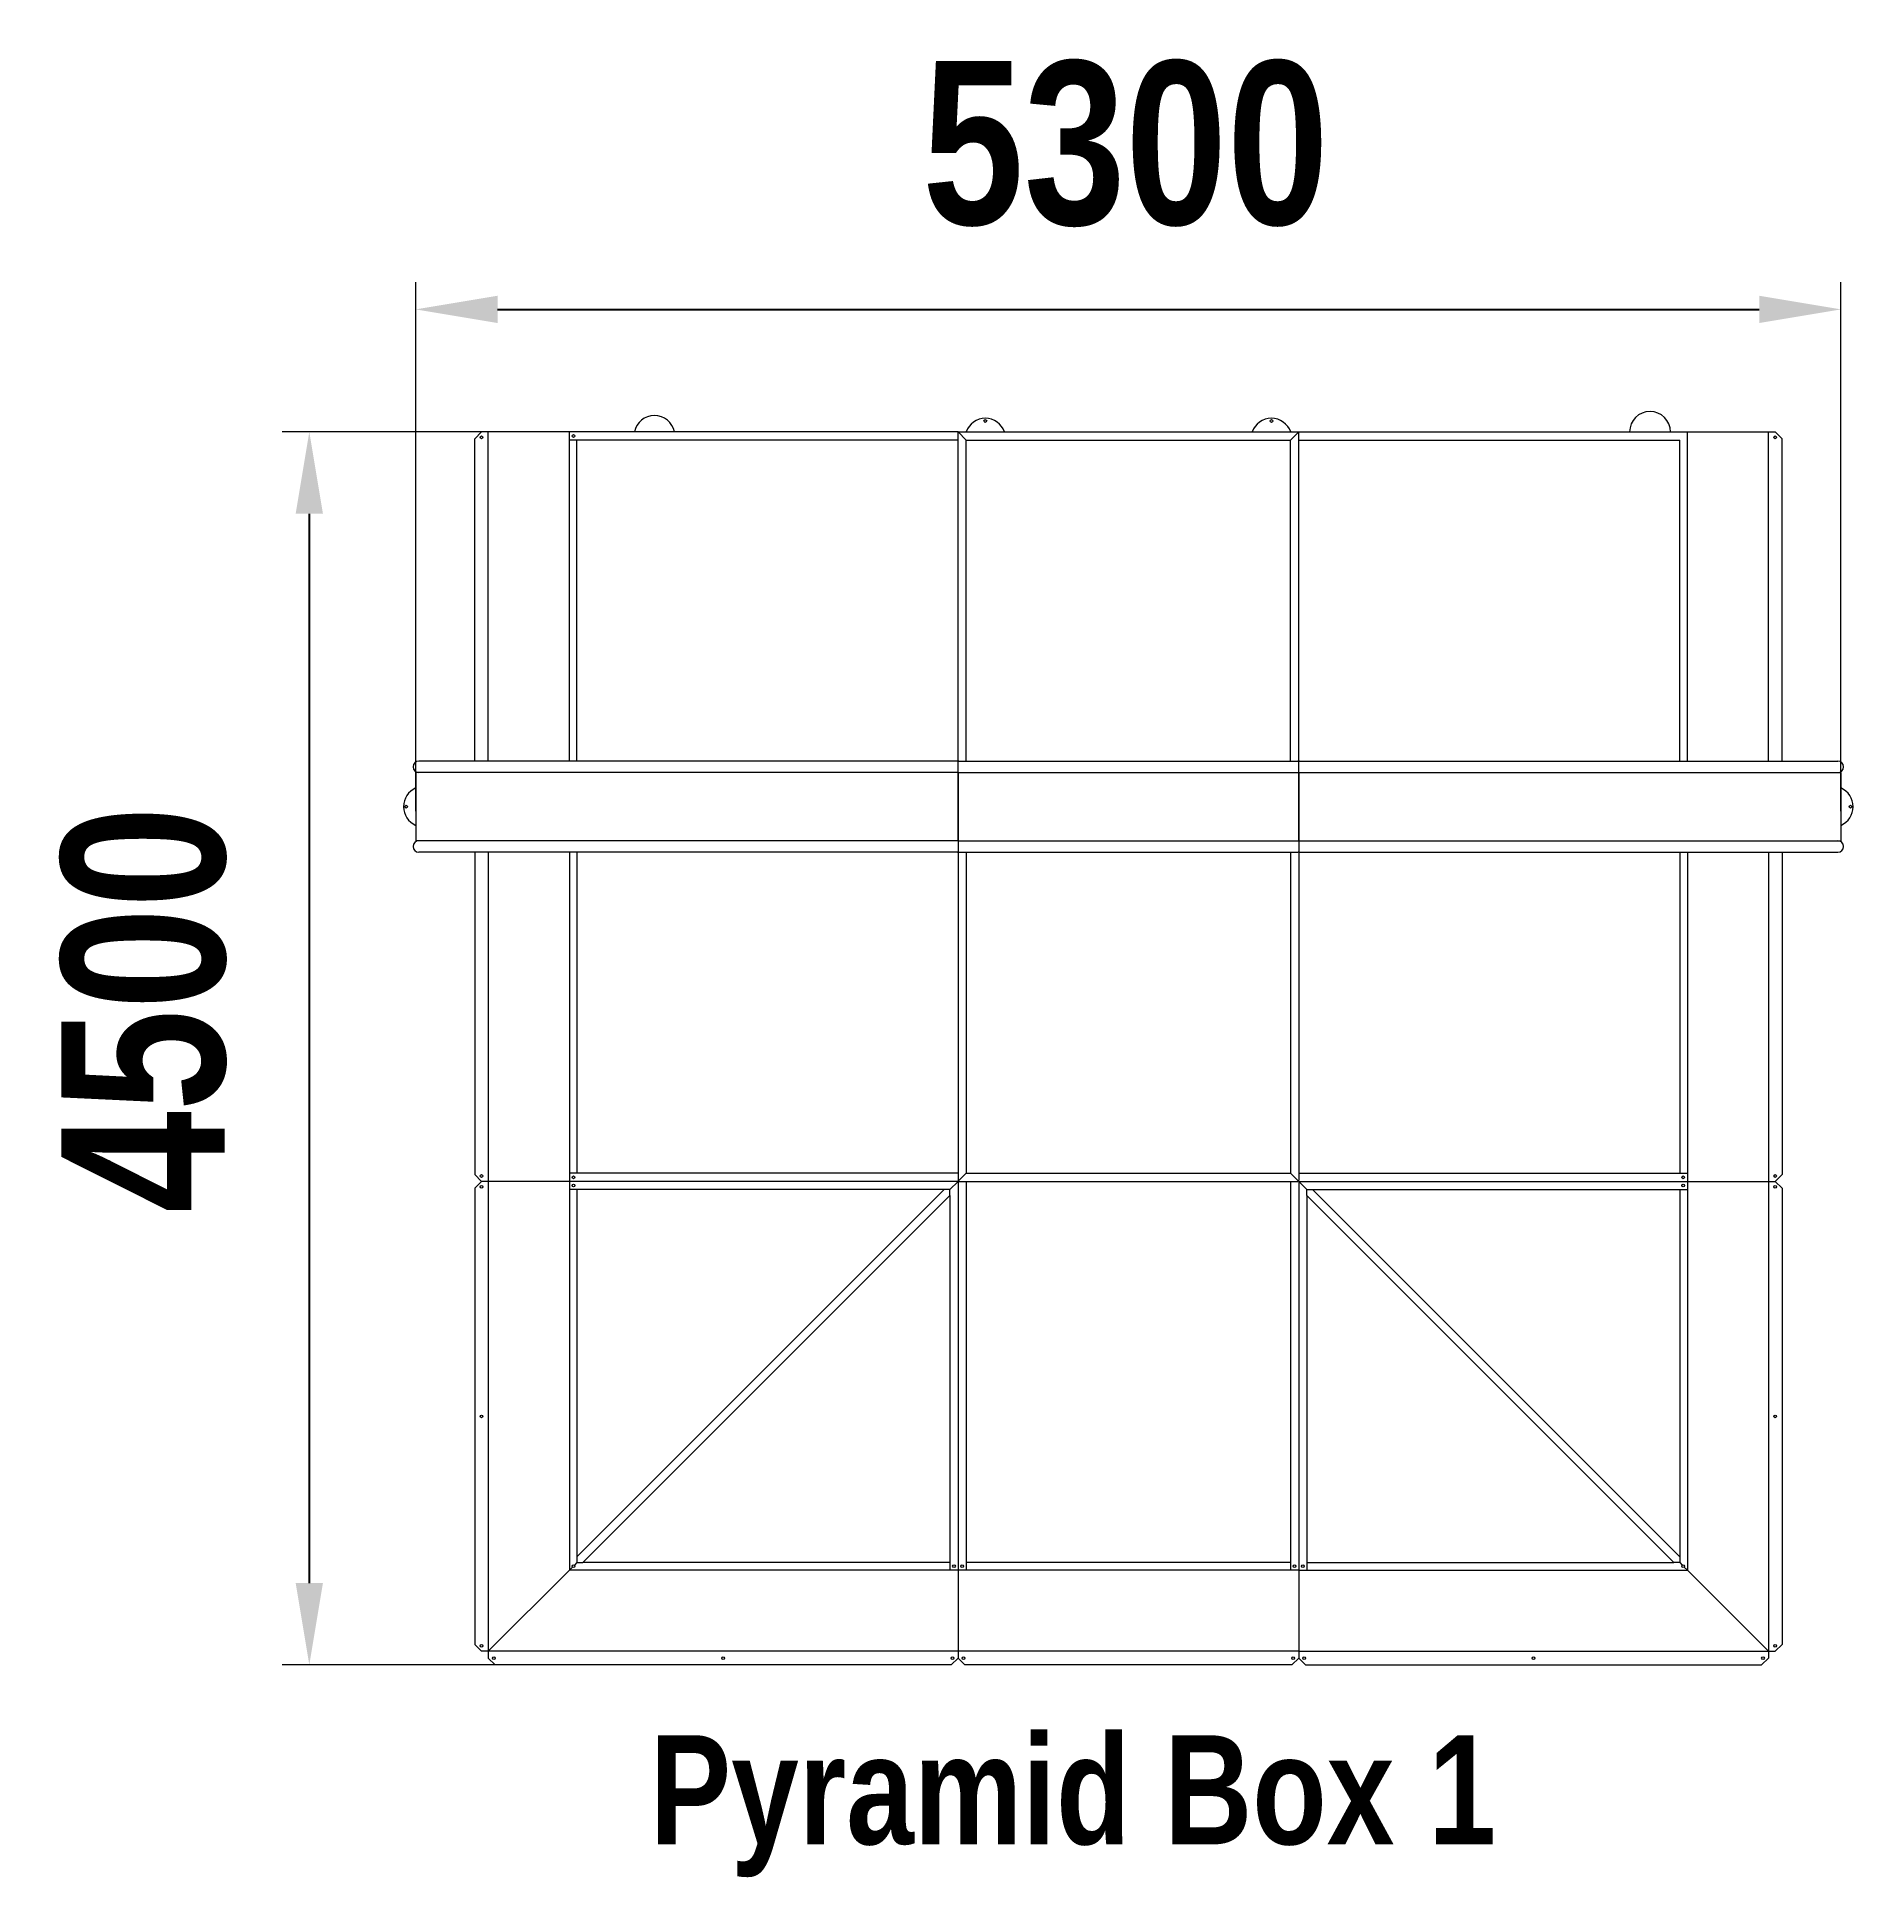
# Model space of a CAD drawing. Header units: millimetres. Extents: x 75569 to 82235, y -6739 to 13.
import ezdxf

# ---------------------------------------------------------------- set-up
doc = ezdxf.new("R2010")
doc.units = ezdxf.units.MM
doc.layers.add('DiKom', color=7, linetype='Continuous')
doc.styles.add('style1', font='arialbd.ttf', dxfattribs={"width": 0.8})
doc.dimstyles.new('1-50', dxfattribs={"dimtxt": 600, "dimasz": 300, "dimexe": 100, "dimexo": 0, "dimgap": 300, "dimtad": 1, "dimtxsty": 'style1', "dimcen": 200, "dimclrd": 7, "dimclre": 7, "dimclrt": 7, "dimadec": 1, "dimazin": 2, "dimtfac": 1, "dimtmove": 0, "dimatfit": 2, "dimfxl": 1, "dimlwd": 25, "dimlwe": 18, "dimarcsym": 0})

# ---------------------------------------------------------------- blocks, each defined once
blk = doc.blocks.new('*D94')
at = {"layer": 'Defpoints', "color": 0, "transparency": 16777216}
for p in [(82189.5, -987.1), (76959.5, -2828.7), (82189.5, -2828.7)]:
    blk.add_point(p, dxfattribs=at)
at = {"layer": 'DiKom', "color": 7, "lineweight": 18, "transparency": 16777216}
for p, q in [((76959.5, -2828.7), (76959.5, -887.1)), ((82189.5, -2828.7), (82189.5, -887.1))]:
    blk.add_line(p, q, dxfattribs=at)
at = {"layer": 'DiKom', "color": 7, "lineweight": 25, "transparency": 16777216}
blk.add_line((77259.5, -987.1), (81889.5, -987.1), dxfattribs=at)
at = {"layer": 'DiKom', "color": 7, "transparency": 16777216}
for points in [[(77259.5, -937.1), (77259.5, -1037.1), (76959.5, -987.1)], [(81889.5, -937.1), (81889.5, -1037.1), (82189.5, -987.1)]]:
    blk.add_solid(points, dxfattribs=at)
at = {"layer": 'DiKom', "color": 7, "transparency": 16777216, "insert": (79563.9, -380.7), "char_height": 600, "attachment_point": 5, "style": 'style1'}
blk.add_mtext('5300', dxfattribs=at)
blk = doc.blocks.new('*D95')
at = {"layer": 'Defpoints', "color": 0, "transparency": 16777216}
for p in [(77385.3, -1436.6), (76568.7, -5960.4), (77418.9, -5960.4)]:
    blk.add_point(p, dxfattribs=at)
at = {"layer": 'DiKom', "color": 7, "lineweight": 18, "transparency": 16777216}
for p, q in [((77385.3, -1436.6), (76468.7, -1436.6)), ((77418.9, -5960.4), (76468.7, -5960.4))]:
    blk.add_line(p, q, dxfattribs=at)
at = {"layer": 'DiKom', "color": 7, "lineweight": 25, "transparency": 16777216}
blk.add_line((76568.7, -1736.6), (76568.7, -5660.4), dxfattribs=at)
at = {"layer": 'DiKom', "color": 7, "transparency": 16777216}
for points in [[(76518.7, -1736.6), (76618.7, -1736.6), (76568.7, -1436.6)], [(76518.7, -5660.4), (76618.7, -5660.4), (76568.7, -5960.4)]]:
    blk.add_solid(points, dxfattribs=at)
at = {"layer": 'DiKom', "color": 7, "transparency": 16777216, "insert": (75962.4, -3555.5), "char_height": 600, "attachment_point": 5, "rotation": 90, "style": 'style1'}
blk.add_mtext('4500', dxfattribs=at)

msp = doc.modelspace()

# ---------------------------------------------------------------- linework, layer by layer
at = {"layer": 'DiKom', "color": 7, "linetype": 'Continuous', "lineweight": 15}
for p, q in [((77200.752, -1436.613), (77175.752, -1461.613)), ((77175.752, -2644.613), (77175.752, -1461.613)), ((77523.094, -1436.613), (77200.752, -1436.613)), ((77225.571, -2644.613), (77225.571, -1436.613)), ((77624.494, -1436.613), (77310.229, -1436.613)), ((77523.094, -2644.613), (77523.094, -1436.613)), ((78949.511, -1436.613), (77523.094, -1436.613)), ((77551.063, -1466.613), (77523.094, -1466.613)), ((77551.063, -2644.613), (77551.063, -1466.613)), ((78949.511, -1466.613), (77551.063, -1466.613)), ((78949.511, -2647.613), (78949.511, -1436.613)), ((78949.511, -1436.613), (80199.511, -1436.613)), ((78979.511, -2644.613), (78979.511, -1466.613)), ((78979.511, -1466.613), (80169.511, -1466.613)), ((80169.511, -1466.613), (80198.632, -1437.491)), ((80169.511, -2644.613), (80169.511, -1466.613)), ((80199.511, -2647.613), (80199.511, -1436.613)), ((80199.511, -1436.613), (81625.927, -1436.613)), ((80199.511, -1466.613), (81597.959, -1466.613)), ((81597.959, -2644.613), (81597.959, -1466.613)), ((81625.927, -2644.613), (81625.927, -1436.613)), ((81625.927, -1436.613), (81948.269, -1436.613)), ((81923.45, -2644.613), (81923.45, -1436.613)), ((81948.269, -1436.613), (81973.269, -1461.613)), ((81973.269, -2644.613), (81973.269, -1461.613)), ((78949.511, -2686.613), (76959.511, -2686.613)), ((76959.511, -2686.613), (76959.511, -2937.613)), ((78946.511, -2644.613), (76970.511, -2644.613)), ((78949.511, -2686.613), (78949.511, -2647.613)), ((78949.511, -2686.613), (78949.511, -2647.613)), ((78949.511, -2686.613), (78949.511, -2647.613)), ((78949.511, -2686.613), (78949.511, -2647.613)), ((78949.511, -2686.613), (80199.511, -2686.613)), ((78949.511, -2686.613), (78949.511, -2936.613)), ((78949.511, -2936.613), (78949.511, -2686.613)), ((78949.511, -2936.613), (78949.511, -2686.613)), ((78949.511, -2686.613), (80199.511, -2686.613)), ((78952.511, -2644.613), (80196.511, -2644.613)), ((78952.511, -2644.613), (80196.511, -2644.613)), ((80199.511, -2686.613), (80199.511, -2647.613)), ((80199.511, -2686.613), (80199.511, -2647.613)), ((80199.511, -2686.613), (80199.511, -2647.613)), ((80199.511, -2686.613), (80199.511, -2647.613)), ((80199.511, -2686.613), (82189.511, -2686.613)), ((80199.511, -2936.613), (80199.511, -2686.613)), ((80199.511, -2936.613), (80199.511, -2686.613)), ((80199.511, -2686.613), (80199.511, -2936.613)), ((80202.511, -2644.613), (82178.511, -2644.613)), ((82189.511, -2686.613), (82189.511, -2937.613)), ((78949.511, -2936.613), (76959.511, -2936.613)), ((78949.511, -2936.613), (80199.511, -2936.613)), ((78949.511, -2936.613), (78949.511, -2975.613)), ((78949.511, -2936.613), (78949.511, -2975.613)), ((80199.511, -2936.613), (82189.511, -2936.613)), ((80199.511, -2936.613), (80199.511, -2975.613)), ((80199.511, -2936.613), (80199.511, -2975.613)), ((78946.511, -2978.613), (76970.511, -2978.613)), ((77175.752, -2978.613), (77175.752, -4161.613)), ((77225.571, -2978.613), (77225.571, -4186.613)), ((77523.094, -2978.613), (77523.094, -4186.613)), ((77551.063, -2978.613), (77551.063, -4156.613)), ((78949.511, -2975.613), (78949.511, -4183.613)), ((78952.511, -2978.613), (80196.511, -2978.613)), ((78979.511, -2978.613), (78979.511, -4156.613)), ((80169.511, -2978.613), (80169.511, -4156.613)), ((80199.511, -2975.613), (80199.511, -4183.613)), ((80202.511, -2978.613), (82178.511, -2978.613)), ((81597.959, -2978.613), (81597.959, -4156.613)), ((81625.927, -2978.613), (81625.927, -4186.613)), ((81923.45, -2978.613), (81923.45, -4186.613)), ((81973.269, -2978.613), (81973.269, -4161.613)), ((77200.752, -4186.613), (77175.752, -4161.613)), ((77551.063, -4156.613), (77523.094, -4156.613)), ((78949.511, -4156.613), (77551.063, -4156.613)), ((78979.511, -4156.613), (78950.389, -4185.734)), ((78979.511, -4156.613), (80169.511, -4156.613)), ((80169.511, -4156.613), (80198.632, -4185.734)), ((80199.511, -4156.613), (81597.959, -4156.613)), ((81597.959, -4156.613), (81625.927, -4156.613)), ((81948.269, -4186.613), (81973.269, -4161.613)), ((77200.752, -4186.613), (77175.752, -4211.613)), ((77175.752, -4211.613), (77175.752, -5885.552)), ((77523.094, -4186.613), (77200.752, -4186.613)), ((77523.094, -4186.613), (77200.752, -4186.613)), ((77225.571, -4186.613), (77225.571, -5910.552)), ((78949.511, -4186.613), (77523.094, -4186.613)), ((78949.511, -4186.613), (77523.094, -4186.613)), ((77523.094, -4186.613), (77523.094, -5613.03)), ((77551.063, -4216.613), (77523.094, -4216.613)), ((78898.297, -4216.613), (77551.063, -5563.847)), ((78898.297, -4216.613), (77551.063, -4216.613)), ((77551.063, -4216.613), (77551.063, -5563.847)), ((78919.511, -4237.826), (77572.276, -5585.061)), ((78919.511, -4216.613), (78898.297, -4216.613)), ((78949.511, -4186.613), (78919.511, -4216.613)), ((78919.511, -4237.826), (78919.511, -4216.613)), ((78919.511, -4237.826), (78919.511, -5585.061)), ((78949.511, -4186.613), (78949.511, -5613.03)), ((78949.511, -4186.613), (78949.511, -5613.03)), ((78952.511, -4186.613), (80196.511, -4186.613)), ((78979.511, -4186.613), (78979.511, -5585.061)), ((80169.511, -4186.613), (80169.511, -5585.061)), ((80199.511, -4186.613), (81625.927, -4186.613)), ((80199.511, -4186.613), (81625.927, -4186.613)), ((80199.511, -4186.613), (80199.511, -5613.03)), ((80199.511, -4186.613), (80199.511, -5613.03)), ((80199.511, -4186.613), (80229.511, -4216.613)), ((80229.511, -4216.613), (80250.724, -4216.613)), ((80229.511, -4237.826), (80229.511, -4216.613)), ((80229.511, -4237.826), (81576.745, -5585.061)), ((80229.511, -4237.826), (80229.511, -5585.061)), ((80250.724, -4216.613), (81597.959, -5563.847)), ((80250.724, -4216.613), (81597.959, -4216.613)), ((81597.959, -4216.613), (81597.959, -5563.847)), ((81597.959, -4216.613), (81625.927, -4216.613)), ((81625.927, -4186.613), (81625.927, -5613.03)), ((81625.927, -4186.613), (81948.269, -4186.613)), ((81625.927, -4186.613), (81948.269, -4186.613)), ((81923.45, -4186.613), (81923.45, -5910.552)), ((81948.269, -4186.613), (81973.269, -4211.613)), ((81973.269, -4211.613), (81973.269, -5885.552)), ((77534.558, -5601.565), (77523.094, -5613.03)), ((77551.063, -5585.061), (77541.629, -5594.494)), ((77551.063, -5563.847), (77551.063, -5585.061)), ((77551.063, -5585.061), (77572.276, -5585.061)), ((78919.511, -5585.061), (77572.276, -5585.061)), ((78919.511, -5585.061), (78919.511, -5613.03)), ((80169.511, -5585.061), (78979.511, -5585.061)), ((78979.511, -5585.061), (78979.511, -5613.03)), ((80169.511, -5585.061), (80169.511, -5613.03)), ((80229.511, -5585.061), (81576.745, -5585.061)), ((80229.511, -5585.061), (80229.511, -5613.03)), ((81597.959, -5585.061), (81576.745, -5585.061)), ((81597.959, -5563.847), (81597.959, -5585.061)), ((81597.959, -5585.061), (81607.392, -5594.494)), ((81614.463, -5601.565), (81625.927, -5613.03)), ((77523.094, -5613.03), (77225.571, -5910.552)), ((78949.511, -5613.03), (77523.094, -5613.03)), ((80199.511, -5613.03), (78949.511, -5613.03)), ((78949.511, -5613.03), (78949.511, -5935.371)), ((78949.511, -5613.03), (78949.511, -5935.371)), ((80199.511, -5613.03), (81625.927, -5613.03)), ((80199.511, -5613.03), (80199.511, -5935.371)), ((80199.511, -5613.03), (80199.511, -5935.371)), ((81625.927, -5613.03), (81923.45, -5910.552)), ((77200.752, -5910.552), (77175.752, -5885.552)), ((77225.571, -5910.552), (77200.752, -5910.552)), ((78949.511, -5910.552), (77225.571, -5910.552)), ((77225.571, -5910.552), (77225.571, -5935.371)), ((77225.571, -5935.371), (77250.571, -5960.371)), ((78949.511, -5935.371), (78924.511, -5960.371)), ((80199.511, -5910.552), (78949.511, -5910.552)), ((78949.511, -5935.371), (78974.511, -5960.371)), ((80199.511, -5935.371), (80174.511, -5960.371)), ((80199.511, -5910.552), (81923.45, -5910.552)), ((80199.511, -5935.371), (80224.511, -5960.371)), ((81923.45, -5935.371), (81898.45, -5960.371)), ((81923.45, -5910.552), (81923.45, -5935.371)), ((81923.45, -5910.552), (81948.269, -5910.552)), ((81948.269, -5910.552), (81973.269, -5885.552)), ((78924.511, -5960.371), (77250.571, -5960.371)), ((80174.511, -5960.371), (78974.511, -5960.371)), ((80224.511, -5960.371), (81898.45, -5960.371))]:
    msp.add_line(p, q, dxfattribs=at)
msp.add_lwpolyline([(78949.511, -1436.613), (78979.511, -1466.613)], dxfattribs=at)
for centre in [(79049.511, -1396.613), (80099.511, -1396.613), (77200.662, -1456.613), (77538.094, -1451.613), (81948.36, -1456.613), (76924.511, -2811.613), (82224.511, -2811.613), (77200.662, -4166.613), (77538.094, -4171.613), (81610.927, -4171.613), (81948.36, -4166.613), (77200.662, -4206.613), (77538.094, -4201.613), (81610.927, -4201.613), (81948.36, -4206.613), (77200.662, -5048.583), (81948.36, -5048.583), (77538.094, -5598.03), (78934.511, -5598.03), (78964.511, -5598.03), (80184.511, -5598.03), (80214.511, -5598.03), (81610.927, -5598.03), (77200.662, -5890.552), (77245.571, -5935.462), (78087.541, -5935.462), (78929.511, -5935.462), (78969.511, -5935.462), (80179.511, -5935.462), (80219.511, -5935.462), (81061.481, -5935.462), (81903.45, -5935.462), (81948.36, -5890.552)]:
    msp.add_circle(centre, 5, dxfattribs=at)
for centre, radius, start, end in [((77835.19, -1451.613), 75, 11.536959, 168.463041), ((79049.511, -1461.613), 75, 19.4712206, 160.5287794), ((80099.511, -1461.613), 75, 19.4712206, 160.5287794), ((81488.945, -1436.613), 75, 0, 180), ((76970.511, -2665.613), 21, 90, 270), ((78946.511, -2647.613), 3, 0, 90), ((78946.511, -2647.613), 3, 0, 90), ((78952.511, -2647.613), 3, 90, 180), ((78952.511, -2647.613), 3, 90, 180), ((80196.511, -2647.613), 3, 0, 90), ((80196.511, -2647.613), 3, 0, 90), ((80202.511, -2647.613), 3, 90, 180), ((80202.511, -2647.613), 3, 90, 180), ((82178.511, -2665.613), 21, 270, 90), ((76989.511, -2811.613), 75, 113.5781785, 246.4218215), ((82159.511, -2811.613), 75, 293.5781785, 66.4218215), ((76970.511, -2957.613), 21, 90, 270), ((82178.511, -2957.613), 21, 270, 90), ((78946.511, -2975.613), 3, 270, 0), ((78952.511, -2975.613), 3, 180, 270), ((80196.511, -2975.613), 3, 270, 0), ((80202.511, -2975.613), 3, 180, 270)]:
    msp.add_arc(centre, radius, start, end, dxfattribs=at)

# ---------------------------------------------------------------- texts
at = {"layer": 'DiKom', "insert": (77818.389, -6218.713), "char_height": 400, "width": 9055.719, "attachment_point": 1, "style": 'style1'}
msp.add_mtext('Pyramid Box 1', dxfattribs=at)

# ---------------------------------------------------------------- dimensions: what is measured, and where the dimension line sits
at = {"layer": 'DiKom'}
dim = msp.add_linear_dim(base=(82189.511, -987.051), p1=(76959.511, -2828.692), p2=(82189.511, -2828.692), text='5300', dimstyle='1-50', dxfattribs=at)
dim.commit()
dim.dimension.update_dxf_attribs({"geometry": '*D94', "text_midpoint": (79563.883, -987.051), "dimtype": 160})
dim = msp.add_linear_dim(base=(76568.708, -5960.371), p1=(77385.329, -1436.613), p2=(77418.887, -5960.371), angle=90, text='4500', dimstyle='1-50', dxfattribs=at)
dim.commit()
dim.dimension.update_dxf_attribs({"geometry": '*D95', "text_midpoint": (76568.708, -3555.463), "dimtype": 160})

doc.saveas('drawing.dxf')
